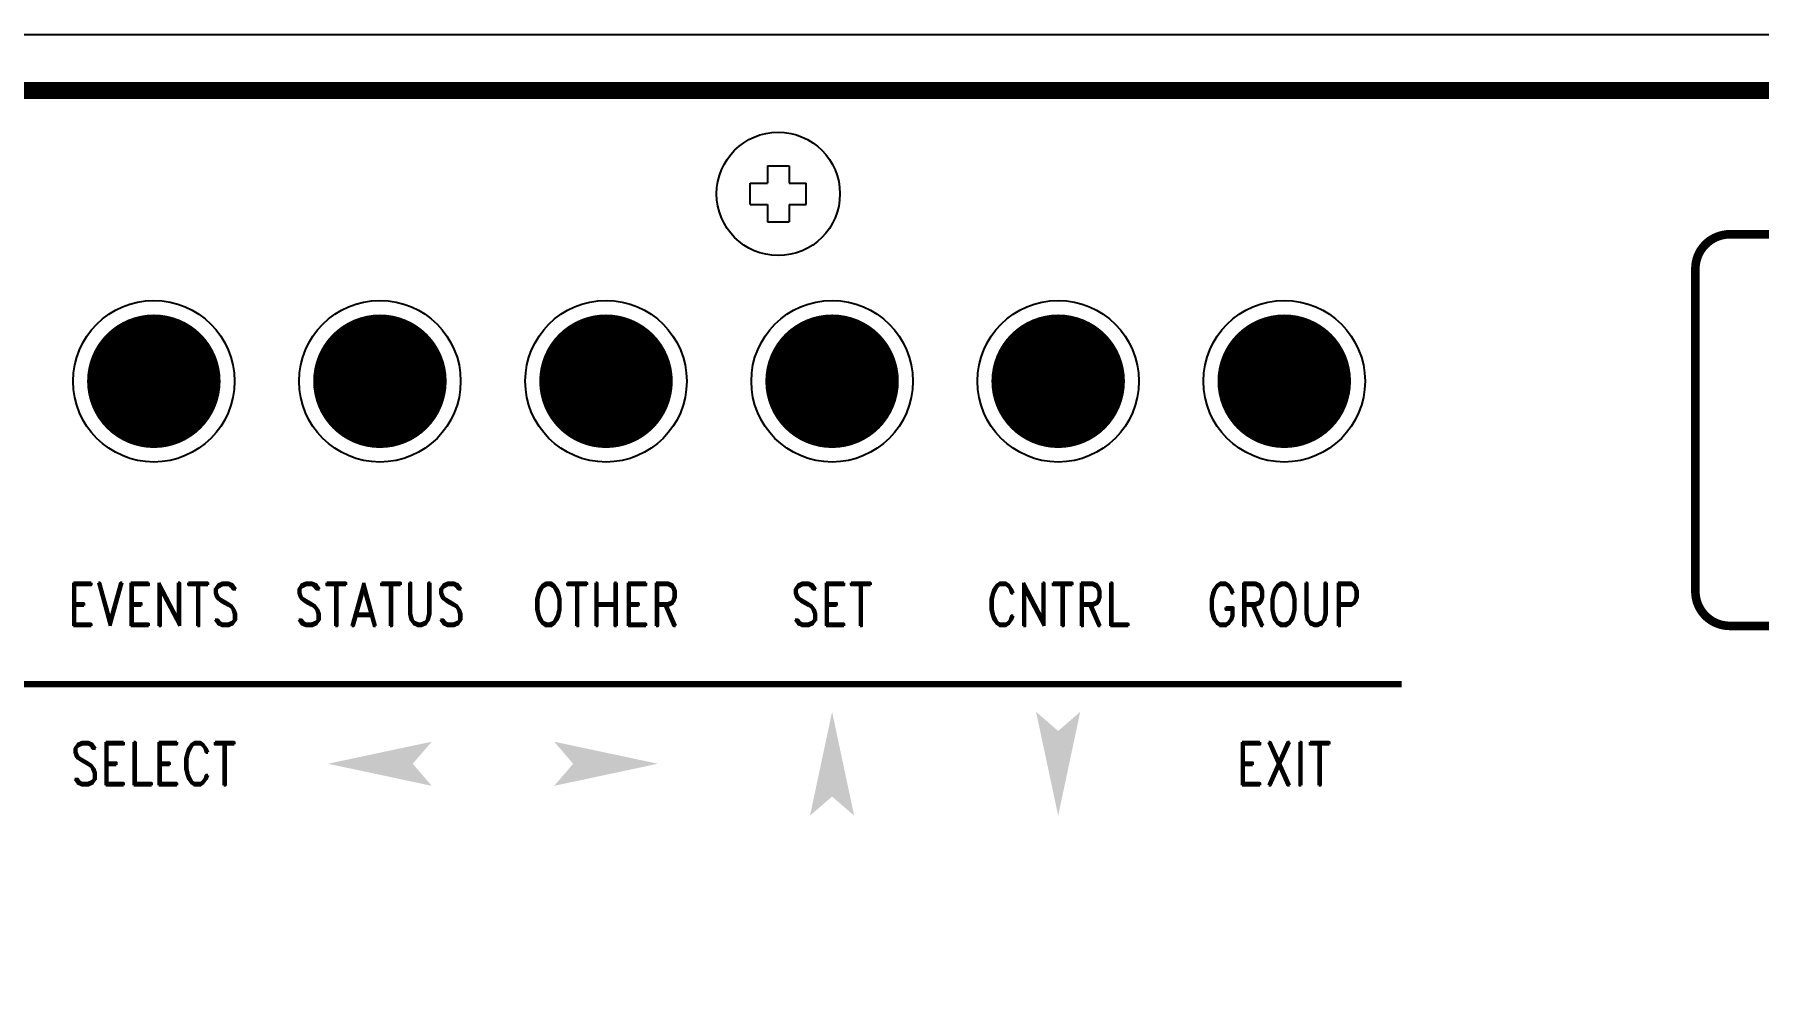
# Model space of a CAD drawing. Extents: x 4.9 to 38.9, y -1.1 to 21.9.
# Drawn here: x 20.441 to 24.444, y 8.321 to 10.533 of the extents above; entities that cross this region are included whole.
import ezdxf
from ezdxf.enums import TextEntityAlignment as Align

# ---------------------------------------------------------------- set-up
doc = ezdxf.new("R2010")
doc.units = 0
doc.layers.get('0').update_dxf_attribs({"linetype": 'CONTINUOUS'})
doc.styles.add('ROMAND', font='ROMAND', dxfattribs={"width": 0.875})

msp = doc.modelspace()

# ---------------------------------------------------------------- linework, layer by layer
at = {"extrusion": (0, 1, 0)}
msp.add_line((13.4482, 10.5333), (30.8882, 10.5333), dxfattribs=at)
at = {"linetype": 'CONTINUOUS'}
for p, q in [((22.1431, 10.2284), (22.1932, 10.2284)), ((22.1431, 10.2284), (22.1431, 10.1884)), ((22.1932, 10.2284), (22.1932, 10.1884)), ((22.1031, 10.1383), (22.1031, 10.1884)), ((22.1031, 10.1884), (22.1431, 10.1884)), ((22.1932, 10.1884), (22.2333, 10.1884)), ((22.2333, 10.1383), (22.2333, 10.1884)), ((22.1031, 10.1383), (22.1431, 10.1383)), ((22.1431, 10.1383), (22.1431, 10.0982)), ((22.1932, 10.1383), (22.2333, 10.1383)), ((22.1932, 10.1383), (22.1932, 10.0982)), ((22.1431, 10.0982), (22.1932, 10.0982))]:
    msp.add_line(p, q, dxfattribs=at)
for points, const_width in [([(13.5082, 10.4033), (30.8282, 10.4033, -0.414214), (30.9082, 10.3233), (30.9082, 7.2033, -0.414214), (30.8282, 7.1233), (13.5082, 7.1233, -0.414214), (13.4282, 7.2033), (13.4282, 10.3233, -0.414214)], 0.04), ([(24.3779, 10.0694), (30.0017, 10.0694, -0.414214), (30.0817, 9.9894), (30.0817, 9.2403, -0.414214), (30.0017, 9.1603), (24.3779, 9.1603, -0.414214), (24.2979, 9.2403), (24.2979, 9.9894, -0.414214)], 0.02), ([(20.6407, 9.7283, 1), (20.7957, 9.7283, 1)], 0.155), ([(21.1657, 9.7283, 1), (21.3207, 9.7283, 1)], 0.155), ([(21.6907, 9.7283, 1), (21.8457, 9.7283, 1)], 0.155), ([(22.2157, 9.7283, 1), (22.3707, 9.7283, 1)], 0.155), ([(22.7407, 9.7283, 1), (22.8957, 9.7283, 1)], 0.155), ([(23.2657, 9.7283, 1), (23.4207, 9.7283, 1)], 0.155)]:
    msp.add_lwpolyline(points, format="xyb", close=True, dxfattribs=dict(const_width=const_width))
at = {"linetype": 'CONTINUOUS', "const_width": 0.015}
msp.add_lwpolyline([(23.6157, 9.0252), (19.9307, 9.0252)], dxfattribs=at)
for centre, radius in [((22.1682, 10.1633), 0.1432), ((20.7182, 9.7283), 0.1875), ((21.2432, 9.7283), 0.1875), ((21.7682, 9.7283), 0.1875), ((22.2932, 9.7283), 0.1875), ((22.8182, 9.7283), 0.1875), ((23.3432, 9.7283), 0.1875)]:
    msp.add_circle(centre, radius)
for points in [[(22.2419, 8.7199), (22.2932, 8.7641), (22.2932, 8.9607)], [(22.2932, 8.9607), (22.3444, 8.7199), (22.2932, 8.7641)], [(22.7669, 8.9607), (22.8182, 8.9164), (22.8182, 8.7199)], [(22.8182, 8.7199), (22.8694, 8.9607), (22.8182, 8.9164)], [(21.3636, 8.8915), (21.1228, 8.8403), (21.3194, 8.8403)], [(21.6478, 8.8915), (21.8886, 8.8403), (21.692, 8.8403)], [(21.3194, 8.8403), (21.1228, 8.8403), (21.3636, 8.789)], [(21.692, 8.8403), (21.8886, 8.8403), (21.6478, 8.789)]]:
    msp.add_solid(points)

# ---------------------------------------------------------------- texts
at = {"linetype": 'CONTINUOUS', "style": 'ROMAND', "width": 0.8}
for s, p in [('EVENTS', (20.7182, 9.1601)), ('STATUS', (21.2432, 9.1601)), ('OTHER', (21.7682, 9.1601)), ('SET', (22.2932, 9.1601)), ('CNTRL', (22.8182, 9.1601)), ('GROUP', (23.3432, 9.1601)), ('SELECT', (20.7182, 8.7903)), ('EXIT', (23.3432, 8.7903))]:
    msp.add_text(s, height=0.1, dxfattribs=at).set_placement(p, align=Align.CENTER)

doc.saveas('drawing.dxf')
